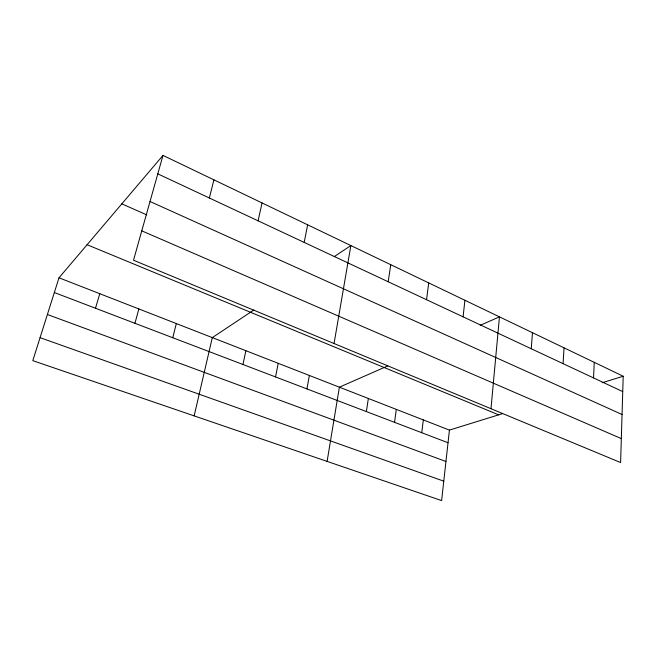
<?xml version="1.0" encoding="UTF-8"?>
<svg xmlns="http://www.w3.org/2000/svg" width="656" height="656" viewBox="0 0 656 656"><rect width="100%" height="100%" fill="white"/><g stroke="black" fill="none" stroke-linecap="round" stroke-linejoin="round"><path stroke-width="0.98" d="M623.2 376.232L620.609 462.554L133.512 260.219L162.983 155.406L623.2 376.232L602.216 382.735M593.557 377.93L594.246 362.342M563.086 363.662L564.029 347.836M531.253 348.754L532.459 332.69M490.991 408.713L499.454 316.856L480.208 325.319M463.087 316.823L464.907 300.284M502.529 413.641L449.426 430.106L441.619 500.594L32.8 360.644L58.999 277.8L162.983 155.406M421.742 432.714L423.325 419.93M426.539 299.71L428.712 282.916M394.543 422.333L396.314 409.393M388.188 281.752L390.746 264.696M366.376 411.591L368.36 398.487M327.106 461.389L339.39 387.188L387.835 365.9M334.052 343.514L350.87 245.565L334.257 256.603M306.934 388.91L309.37 375.47M275.536 376.929L278.218 363.317M304.187 242.408L307.639 224.819M242.941 364.498L245.893 350.706M258.079 220.818L262.047 202.942M194.16 415.879L212.314 337.61L253.888 309.985M172.766 337.725L176.325 323.572M209.354 197.997L213.905 179.842M134.947 323.293L138.842 308.943M95.505 308.246L99.769 293.699M40.065 337.66L443.776 481.16M47.388 314.511L445.949 461.488M54.341 292.543L448.023 442.743M58.999 277.8L449.426 430.106M87.1 244.721L498.65 414.846M141.77 230.855L621.33 438.61M121.827 203.844L146.764 214.889M150.019 201.499L622.052 414.494M157.793 173.848L622.741 391.599"/></g></svg>
